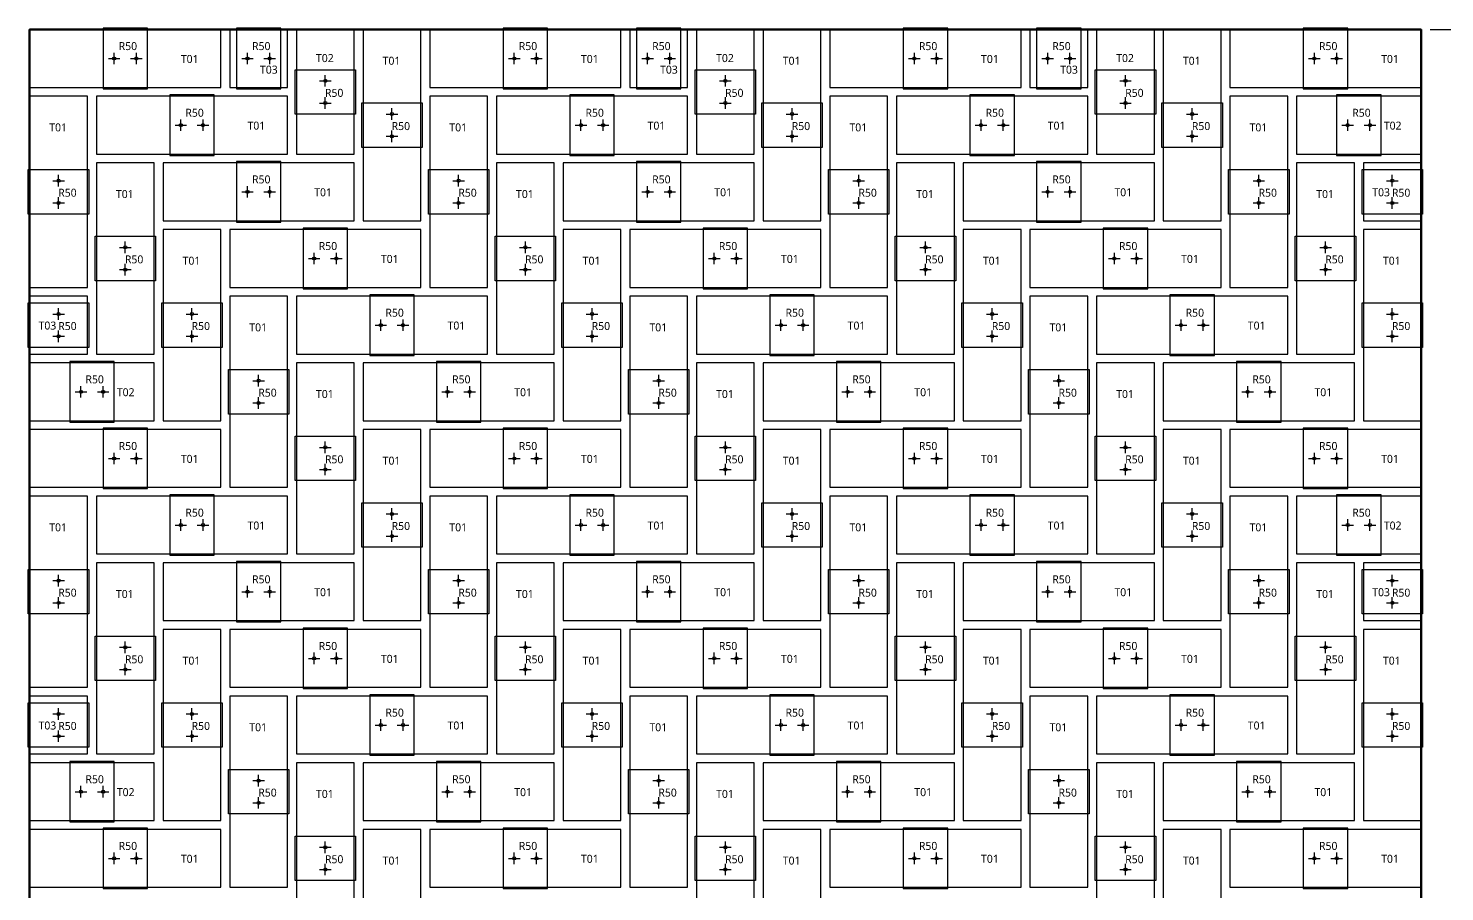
# Model space of a CAD drawing. Header units: millimetres. Extents: x -190 to 8130, y -7782 to 208.
# Drawn here: x 2571 to 4164, y -4524 to -3553 of the extents above; entities that cross this region are included whole.
import ezdxf
from ezdxf.enums import TextEntityAlignment as Align

# ---------------------------------------------------------------- set-up
doc = ezdxf.new("R2010")
doc.units = ezdxf.units.MM
for name, color, linetype in [('BOARD', 7, 'Continuous'), ('DIM', 8, 'Continuous'), ('P5_CLIP', 4, 'Continuous'), ('P5_HOLE', 1, 'Continuous'), ('P5_SLIP', 7, 'Continuous'), ('P5_TXT_B', 7, 'Continuous'), ('P5_TXT_C', 4, 'Continuous')]:
    doc.layers.add(name, color=color, linetype=linetype)
doc.styles.add('CN', font='msyh.ttc')
doc.dimstyles.new('MM', dxfattribs={"dimtxt": 34, "dimasz": 20, "dimexe": 12, "dimexo": 10, "dimgap": 8, "dimtad": 1, "dimdec": 1, "dimdsep": 46, "dimtxsty": 'CN', "dimcen": 2.5, "dimazin": 3, "dimtfac": 1, "dimtmove": 0, "dimatfit": 3})

msp = doc.modelspace()

# ---------------------------------------------------------------- linework, layer by layer
at = {"layer": 'BOARD', "lineweight": 50}
msp.add_lwpolyline([(2572.5, -4969.5), (4137.5, -4969.5), (4137.5, -3554.5), (2572.5, -3554.5)], close=True, dxfattribs=at)
at = {"layer": 'P5_CLIP'}
for points in [[(2655, -3621), (2705, -3621), (2705, -3553), (2655, -3553)], [(2805, -3621), (2855, -3621), (2855, -3553), (2805, -3553)], [(3105, -3621), (3155, -3621), (3155, -3553), (3105, -3553)], [(3255, -3621), (3305, -3621), (3305, -3553), (3255, -3553)], [(3555, -3621), (3605, -3621), (3605, -3553), (3555, -3553)], [(3705, -3621), (3755, -3621), (3755, -3553), (3705, -3553)], [(4005, -3621), (4055, -3621), (4055, -3553), (4005, -3553)], [(2871, -3649.62), (2871, -3599.62), (2939, -3599.62), (2939, -3649.62)], [(3321, -3649.62), (3321, -3599.62), (3389, -3599.62), (3389, -3649.62)], [(3771, -3649.62), (3771, -3599.62), (3839, -3599.62), (3839, -3649.62)], [(2730, -3696), (2780, -3696), (2780, -3628), (2730, -3628)], [(3180, -3696), (3230, -3696), (3230, -3628), (3180, -3628)], [(3630, -3696), (3680, -3696), (3680, -3628), (3630, -3628)], [(4042.38, -3696), (4092.38, -3696), (4092.38, -3628), (4042.38, -3628)], [(2946, -3687), (2946, -3637), (3014, -3637), (3014, -3687)], [(3396, -3687), (3396, -3637), (3464, -3637), (3464, -3687)], [(3846, -3687), (3846, -3637), (3914, -3637), (3914, -3687)], [(2805, -3771), (2855, -3771), (2855, -3703), (2805, -3703)], [(3255, -3771), (3305, -3771), (3305, -3703), (3255, -3703)], [(3705, -3771), (3755, -3771), (3755, -3703), (3705, -3703)], [(2571, -3762), (2571, -3712), (2639, -3712), (2639, -3762)], [(3021, -3762), (3021, -3712), (3089, -3712), (3089, -3762)], [(3471, -3762), (3471, -3712), (3539, -3712), (3539, -3762)], [(3921, -3762), (3921, -3712), (3989, -3712), (3989, -3762)], [(4071, -3762), (4071, -3712), (4139, -3712), (4139, -3762)], [(2646, -3837), (2646, -3787), (2714, -3787), (2714, -3837)], [(2880, -3846), (2930, -3846), (2930, -3778), (2880, -3778)], [(3096, -3837), (3096, -3787), (3164, -3787), (3164, -3837)], [(3330, -3846), (3380, -3846), (3380, -3778), (3330, -3778)], [(3546, -3837), (3546, -3787), (3614, -3787), (3614, -3837)], [(3780, -3846), (3830, -3846), (3830, -3778), (3780, -3778)], [(3996, -3837), (3996, -3787), (4064, -3787), (4064, -3837)], [(2955, -3921), (3005, -3921), (3005, -3853), (2955, -3853)], [(3405, -3921), (3455, -3921), (3455, -3853), (3405, -3853)], [(3855, -3921), (3905, -3921), (3905, -3853), (3855, -3853)], [(2571, -3912), (2571, -3862), (2639, -3862), (2639, -3912)], [(2721, -3912), (2721, -3862), (2789, -3862), (2789, -3912)], [(3171, -3912), (3171, -3862), (3239, -3862), (3239, -3912)], [(3621, -3912), (3621, -3862), (3689, -3862), (3689, -3912)], [(4071, -3912), (4071, -3862), (4139, -3862), (4139, -3912)], [(2617.62, -3996), (2667.62, -3996), (2667.62, -3928), (2617.62, -3928)], [(3030, -3996), (3080, -3996), (3080, -3928), (3030, -3928)], [(3480, -3996), (3530, -3996), (3530, -3928), (3480, -3928)], [(3930, -3996), (3980, -3996), (3980, -3928), (3930, -3928)], [(2796, -3987), (2796, -3937), (2864, -3937), (2864, -3987)], [(3246, -3987), (3246, -3937), (3314, -3937), (3314, -3987)], [(3696, -3987), (3696, -3937), (3764, -3937), (3764, -3987)], [(2655, -4071), (2705, -4071), (2705, -4003), (2655, -4003)], [(2871, -4062), (2871, -4012), (2939, -4012), (2939, -4062)], [(3105, -4071), (3155, -4071), (3155, -4003), (3105, -4003)], [(3321, -4062), (3321, -4012), (3389, -4012), (3389, -4062)], [(3555, -4071), (3605, -4071), (3605, -4003), (3555, -4003)], [(3771, -4062), (3771, -4012), (3839, -4012), (3839, -4062)], [(4005, -4071), (4055, -4071), (4055, -4003), (4005, -4003)], [(2730, -4146), (2780, -4146), (2780, -4078), (2730, -4078)], [(3180, -4146), (3230, -4146), (3230, -4078), (3180, -4078)], [(3630, -4146), (3680, -4146), (3680, -4078), (3630, -4078)], [(4042.38, -4146), (4092.38, -4146), (4092.38, -4078), (4042.38, -4078)], [(2946, -4137), (2946, -4087), (3014, -4087), (3014, -4137)], [(3396, -4137), (3396, -4087), (3464, -4087), (3464, -4137)], [(3846, -4137), (3846, -4087), (3914, -4087), (3914, -4137)], [(2805, -4221), (2855, -4221), (2855, -4153), (2805, -4153)], [(3255, -4221), (3305, -4221), (3305, -4153), (3255, -4153)], [(3705, -4221), (3755, -4221), (3755, -4153), (3705, -4153)], [(2571, -4212), (2571, -4162), (2639, -4162), (2639, -4212)], [(3021, -4212), (3021, -4162), (3089, -4162), (3089, -4212)], [(3471, -4212), (3471, -4162), (3539, -4162), (3539, -4212)], [(3921, -4212), (3921, -4162), (3989, -4162), (3989, -4212)], [(4071, -4212), (4071, -4162), (4139, -4162), (4139, -4212)], [(2646, -4287), (2646, -4237), (2714, -4237), (2714, -4287)], [(2880, -4296), (2930, -4296), (2930, -4228), (2880, -4228)], [(3096, -4287), (3096, -4237), (3164, -4237), (3164, -4287)], [(3330, -4296), (3380, -4296), (3380, -4228), (3330, -4228)], [(3546, -4287), (3546, -4237), (3614, -4237), (3614, -4287)], [(3780, -4296), (3830, -4296), (3830, -4228), (3780, -4228)], [(3996, -4287), (3996, -4237), (4064, -4237), (4064, -4287)], [(2571, -4362), (2571, -4312), (2639, -4312), (2639, -4362)], [(2721, -4362), (2721, -4312), (2789, -4312), (2789, -4362)], [(2955, -4371), (3005, -4371), (3005, -4303), (2955, -4303)], [(3171, -4362), (3171, -4312), (3239, -4312), (3239, -4362)], [(3405, -4371), (3455, -4371), (3455, -4303), (3405, -4303)], [(3621, -4362), (3621, -4312), (3689, -4312), (3689, -4362)], [(3855, -4371), (3905, -4371), (3905, -4303), (3855, -4303)], [(4071, -4362), (4071, -4312), (4139, -4312), (4139, -4362)], [(2617.62, -4446), (2667.62, -4446), (2667.62, -4378), (2617.62, -4378)], [(3030, -4446), (3080, -4446), (3080, -4378), (3030, -4378)], [(3480, -4446), (3530, -4446), (3530, -4378), (3480, -4378)], [(3930, -4446), (3980, -4446), (3980, -4378), (3930, -4378)], [(2796, -4437), (2796, -4387), (2864, -4387), (2864, -4437)], [(3246, -4437), (3246, -4387), (3314, -4387), (3314, -4437)], [(3696, -4437), (3696, -4387), (3764, -4387), (3764, -4437)], [(2655, -4521), (2705, -4521), (2705, -4453), (2655, -4453)], [(3105, -4521), (3155, -4521), (3155, -4453), (3105, -4453)], [(3555, -4521), (3605, -4521), (3605, -4453), (3555, -4453)], [(4005, -4521), (4055, -4521), (4055, -4453), (4005, -4453)], [(2871, -4512), (2871, -4462), (2939, -4462), (2939, -4512)], [(3321, -4512), (3321, -4462), (3389, -4462), (3389, -4512)], [(3771, -4512), (3771, -4462), (3839, -4462), (3839, -4512)]]:
    msp.add_lwpolyline(points, close=True, dxfattribs=at)
at = {"layer": 'P5_HOLE'}
for p, q in [((2667.5, -3593.5), (2667.5, -3580.5)), ((2692.5, -3593.5), (2692.5, -3580.5)), ((2817.5, -3593.5), (2817.5, -3580.5)), ((2842.5, -3593.5), (2842.5, -3580.5)), ((3117.5, -3593.5), (3117.5, -3580.5)), ((3142.5, -3593.5), (3142.5, -3580.5)), ((3267.5, -3593.5), (3267.5, -3580.5)), ((3292.5, -3593.5), (3292.5, -3580.5)), ((3567.5, -3593.5), (3567.5, -3580.5)), ((3592.5, -3593.5), (3592.5, -3580.5)), ((3717.5, -3593.5), (3717.5, -3580.5)), ((3742.5, -3593.5), (3742.5, -3580.5)), ((4017.5, -3593.5), (4017.5, -3580.5)), ((4042.5, -3593.5), (4042.5, -3580.5)), ((2661, -3587), (2674, -3587)), ((2686, -3587), (2699, -3587)), ((2811, -3587), (2824, -3587)), ((2836, -3587), (2849, -3587)), ((3111, -3587), (3124, -3587)), ((3136, -3587), (3149, -3587)), ((3261, -3587), (3274, -3587)), ((3286, -3587), (3299, -3587)), ((3561, -3587), (3574, -3587)), ((3586, -3587), (3599, -3587)), ((3711, -3587), (3724, -3587)), ((3736, -3587), (3749, -3587)), ((4011, -3587), (4024, -3587)), ((4036, -3587), (4049, -3587)), ((2898.5, -3612.12), (2911.5, -3612.12)), ((2905, -3618.62), (2905, -3605.62)), ((3348.5, -3612.12), (3361.5, -3612.12)), ((3355, -3618.62), (3355, -3605.62)), ((3798.5, -3612.12), (3811.5, -3612.12)), ((3805, -3618.62), (3805, -3605.62)), ((2905, -3643.62), (2905, -3630.62)), ((3355, -3643.62), (3355, -3630.62)), ((3805, -3643.62), (3805, -3630.62)), ((2898.5, -3637.12), (2911.5, -3637.12)), ((2980, -3656), (2980, -3643)), ((3348.5, -3637.12), (3361.5, -3637.12)), ((3430, -3656), (3430, -3643)), ((3798.5, -3637.12), (3811.5, -3637.12)), ((3880, -3656), (3880, -3643)), ((2736, -3662), (2749, -3662)), ((2742.5, -3668.5), (2742.5, -3655.5)), ((2761, -3662), (2774, -3662)), ((2767.5, -3668.5), (2767.5, -3655.5)), ((2973.5, -3649.5), (2986.5, -3649.5)), ((3186, -3662), (3199, -3662)), ((3192.5, -3668.5), (3192.5, -3655.5)), ((3211, -3662), (3224, -3662)), ((3217.5, -3668.5), (3217.5, -3655.5)), ((3423.5, -3649.5), (3436.5, -3649.5)), ((3636, -3662), (3649, -3662)), ((3642.5, -3668.5), (3642.5, -3655.5)), ((3661, -3662), (3674, -3662)), ((3667.5, -3668.5), (3667.5, -3655.5)), ((3873.5, -3649.5), (3886.5, -3649.5)), ((4048.38, -3662), (4061.38, -3662)), ((4054.88, -3668.5), (4054.88, -3655.5)), ((4073.38, -3662), (4086.38, -3662)), ((4079.88, -3668.5), (4079.88, -3655.5)), ((2973.5, -3674.5), (2986.5, -3674.5)), ((2980, -3681), (2980, -3668)), ((3423.5, -3674.5), (3436.5, -3674.5)), ((3430, -3681), (3430, -3668)), ((3873.5, -3674.5), (3886.5, -3674.5)), ((3880, -3681), (3880, -3668)), ((2598.5, -3724.5), (2611.5, -3724.5)), ((2605, -3731), (2605, -3718)), ((3048.5, -3724.5), (3061.5, -3724.5)), ((3055, -3731), (3055, -3718)), ((3498.5, -3724.5), (3511.5, -3724.5)), ((3505, -3731), (3505, -3718)), ((3948.5, -3724.5), (3961.5, -3724.5)), ((3955, -3731), (3955, -3718)), ((4098.5, -3724.5), (4111.5, -3724.5)), ((4105, -3731), (4105, -3718)), ((2605, -3756), (2605, -3743)), ((2811, -3737), (2824, -3737)), ((2817.5, -3743.5), (2817.5, -3730.5)), ((2836, -3737), (2849, -3737)), ((2842.5, -3743.5), (2842.5, -3730.5)), ((3055, -3756), (3055, -3743)), ((3261, -3737), (3274, -3737)), ((3267.5, -3743.5), (3267.5, -3730.5)), ((3286, -3737), (3299, -3737)), ((3292.5, -3743.5), (3292.5, -3730.5)), ((3505, -3756), (3505, -3743)), ((3711, -3737), (3724, -3737)), ((3717.5, -3743.5), (3717.5, -3730.5)), ((3736, -3737), (3749, -3737)), ((3742.5, -3743.5), (3742.5, -3730.5)), ((3955, -3756), (3955, -3743)), ((4105, -3756), (4105, -3743)), ((2598.5, -3749.5), (2611.5, -3749.5)), ((3048.5, -3749.5), (3061.5, -3749.5)), ((3498.5, -3749.5), (3511.5, -3749.5)), ((3948.5, -3749.5), (3961.5, -3749.5)), ((4098.5, -3749.5), (4111.5, -3749.5)), ((2673.5, -3799.5), (2686.5, -3799.5)), ((2680, -3806), (2680, -3793)), ((2892.5, -3818.5), (2892.5, -3805.5)), ((2917.5, -3818.5), (2917.5, -3805.5)), ((3123.5, -3799.5), (3136.5, -3799.5)), ((3130, -3806), (3130, -3793)), ((3342.5, -3818.5), (3342.5, -3805.5)), ((3367.5, -3818.5), (3367.5, -3805.5)), ((3573.5, -3799.5), (3586.5, -3799.5)), ((3580, -3806), (3580, -3793)), ((3792.5, -3818.5), (3792.5, -3805.5)), ((3817.5, -3818.5), (3817.5, -3805.5)), ((4023.5, -3799.5), (4036.5, -3799.5)), ((4030, -3806), (4030, -3793)), ((2680, -3831), (2680, -3818)), ((2886, -3812), (2899, -3812)), ((2911, -3812), (2924, -3812)), ((3130, -3831), (3130, -3818)), ((3336, -3812), (3349, -3812)), ((3361, -3812), (3374, -3812)), ((3580, -3831), (3580, -3818)), ((3786, -3812), (3799, -3812)), ((3811, -3812), (3824, -3812)), ((4030, -3831), (4030, -3818)), ((2673.5, -3824.5), (2686.5, -3824.5)), ((3123.5, -3824.5), (3136.5, -3824.5)), ((3573.5, -3824.5), (3586.5, -3824.5)), ((4023.5, -3824.5), (4036.5, -3824.5)), ((2605, -3881), (2605, -3868)), ((2755, -3881), (2755, -3868)), ((3205, -3881), (3205, -3868)), ((3655, -3881), (3655, -3868)), ((4105, -3881), (4105, -3868)), ((2598.5, -3874.5), (2611.5, -3874.5)), ((2748.5, -3874.5), (2761.5, -3874.5)), ((2967.5, -3893.5), (2967.5, -3880.5)), ((2992.5, -3893.5), (2992.5, -3880.5)), ((3198.5, -3874.5), (3211.5, -3874.5)), ((3417.5, -3893.5), (3417.5, -3880.5)), ((3442.5, -3893.5), (3442.5, -3880.5)), ((3648.5, -3874.5), (3661.5, -3874.5)), ((3867.5, -3893.5), (3867.5, -3880.5)), ((3892.5, -3893.5), (3892.5, -3880.5)), ((4098.5, -3874.5), (4111.5, -3874.5)), ((2598.5, -3899.5), (2611.5, -3899.5)), ((2605, -3906), (2605, -3893)), ((2748.5, -3899.5), (2761.5, -3899.5)), ((2755, -3906), (2755, -3893)), ((2961, -3887), (2974, -3887)), ((2986, -3887), (2999, -3887)), ((3198.5, -3899.5), (3211.5, -3899.5)), ((3205, -3906), (3205, -3893)), ((3411, -3887), (3424, -3887)), ((3436, -3887), (3449, -3887)), ((3648.5, -3899.5), (3661.5, -3899.5)), ((3655, -3906), (3655, -3893)), ((3861, -3887), (3874, -3887)), ((3886, -3887), (3899, -3887)), ((4098.5, -3899.5), (4111.5, -3899.5)), ((4105, -3906), (4105, -3893)), ((2823.5, -3949.5), (2836.5, -3949.5)), ((2830, -3956), (2830, -3943)), ((3273.5, -3949.5), (3286.5, -3949.5)), ((3280, -3956), (3280, -3943)), ((3723.5, -3949.5), (3736.5, -3949.5)), ((3730, -3956), (3730, -3943)), ((2623.62, -3962), (2636.62, -3962)), ((2630.12, -3968.5), (2630.12, -3955.5)), ((2648.62, -3962), (2661.62, -3962)), ((2655.12, -3968.5), (2655.12, -3955.5)), ((3036, -3962), (3049, -3962)), ((3042.5, -3968.5), (3042.5, -3955.5)), ((3061, -3962), (3074, -3962)), ((3067.5, -3968.5), (3067.5, -3955.5)), ((3486, -3962), (3499, -3962)), ((3492.5, -3968.5), (3492.5, -3955.5)), ((3511, -3962), (3524, -3962)), ((3517.5, -3968.5), (3517.5, -3955.5)), ((3936, -3962), (3949, -3962)), ((3942.5, -3968.5), (3942.5, -3955.5)), ((3961, -3962), (3974, -3962)), ((3967.5, -3968.5), (3967.5, -3955.5)), ((2823.5, -3974.5), (2836.5, -3974.5)), ((2830, -3981), (2830, -3968)), ((3273.5, -3974.5), (3286.5, -3974.5)), ((3280, -3981), (3280, -3968)), ((3723.5, -3974.5), (3736.5, -3974.5)), ((3730, -3981), (3730, -3968)), ((2898.5, -4024.5), (2911.5, -4024.5)), ((2905, -4031), (2905, -4018)), ((3348.5, -4024.5), (3361.5, -4024.5)), ((3355, -4031), (3355, -4018)), ((3798.5, -4024.5), (3811.5, -4024.5)), ((3805, -4031), (3805, -4018)), ((2661, -4037), (2674, -4037)), ((2667.5, -4043.5), (2667.5, -4030.5)), ((2686, -4037), (2699, -4037)), ((2692.5, -4043.5), (2692.5, -4030.5)), ((2905, -4056), (2905, -4043)), ((3111, -4037), (3124, -4037)), ((3117.5, -4043.5), (3117.5, -4030.5)), ((3136, -4037), (3149, -4037)), ((3142.5, -4043.5), (3142.5, -4030.5)), ((3355, -4056), (3355, -4043)), ((3561, -4037), (3574, -4037)), ((3567.5, -4043.5), (3567.5, -4030.5)), ((3586, -4037), (3599, -4037)), ((3592.5, -4043.5), (3592.5, -4030.5)), ((3805, -4056), (3805, -4043)), ((4011, -4037), (4024, -4037)), ((4017.5, -4043.5), (4017.5, -4030.5)), ((4036, -4037), (4049, -4037)), ((4042.5, -4043.5), (4042.5, -4030.5)), ((2898.5, -4049.5), (2911.5, -4049.5)), ((3348.5, -4049.5), (3361.5, -4049.5)), ((3798.5, -4049.5), (3811.5, -4049.5)), ((2980, -4106), (2980, -4093)), ((3430, -4106), (3430, -4093)), ((3880, -4106), (3880, -4093)), ((2742.5, -4118.5), (2742.5, -4105.5)), ((2767.5, -4118.5), (2767.5, -4105.5)), ((2973.5, -4099.5), (2986.5, -4099.5)), ((3192.5, -4118.5), (3192.5, -4105.5)), ((3217.5, -4118.5), (3217.5, -4105.5)), ((3423.5, -4099.5), (3436.5, -4099.5)), ((3642.5, -4118.5), (3642.5, -4105.5)), ((3667.5, -4118.5), (3667.5, -4105.5)), ((3873.5, -4099.5), (3886.5, -4099.5)), ((4054.88, -4118.5), (4054.88, -4105.5)), ((4079.88, -4118.5), (4079.88, -4105.5)), ((2736, -4112), (2749, -4112)), ((2761, -4112), (2774, -4112)), ((2973.5, -4124.5), (2986.5, -4124.5)), ((2980, -4131), (2980, -4118)), ((3186, -4112), (3199, -4112)), ((3211, -4112), (3224, -4112)), ((3423.5, -4124.5), (3436.5, -4124.5)), ((3430, -4131), (3430, -4118)), ((3636, -4112), (3649, -4112)), ((3661, -4112), (3674, -4112)), ((3873.5, -4124.5), (3886.5, -4124.5)), ((3880, -4131), (3880, -4118)), ((4048.38, -4112), (4061.38, -4112)), ((4073.38, -4112), (4086.38, -4112)), ((2605, -4181), (2605, -4168)), ((3055, -4181), (3055, -4168)), ((3505, -4181), (3505, -4168)), ((3955, -4181), (3955, -4168)), ((4105, -4181), (4105, -4168)), ((2598.5, -4174.5), (2611.5, -4174.5)), ((2811, -4187), (2824, -4187)), ((2817.5, -4193.5), (2817.5, -4180.5)), ((2836, -4187), (2849, -4187)), ((2842.5, -4193.5), (2842.5, -4180.5)), ((3048.5, -4174.5), (3061.5, -4174.5)), ((3261, -4187), (3274, -4187)), ((3267.5, -4193.5), (3267.5, -4180.5)), ((3286, -4187), (3299, -4187)), ((3292.5, -4193.5), (3292.5, -4180.5)), ((3498.5, -4174.5), (3511.5, -4174.5)), ((3711, -4187), (3724, -4187)), ((3717.5, -4193.5), (3717.5, -4180.5)), ((3736, -4187), (3749, -4187)), ((3742.5, -4193.5), (3742.5, -4180.5)), ((3948.5, -4174.5), (3961.5, -4174.5)), ((4098.5, -4174.5), (4111.5, -4174.5)), ((2598.5, -4199.5), (2611.5, -4199.5)), ((2605, -4206), (2605, -4193)), ((3048.5, -4199.5), (3061.5, -4199.5)), ((3055, -4206), (3055, -4193)), ((3498.5, -4199.5), (3511.5, -4199.5)), ((3505, -4206), (3505, -4193)), ((3948.5, -4199.5), (3961.5, -4199.5)), ((3955, -4206), (3955, -4193)), ((4098.5, -4199.5), (4111.5, -4199.5)), ((4105, -4206), (4105, -4193)), ((2673.5, -4249.5), (2686.5, -4249.5)), ((2680, -4256), (2680, -4243)), ((3123.5, -4249.5), (3136.5, -4249.5)), ((3130, -4256), (3130, -4243)), ((3573.5, -4249.5), (3586.5, -4249.5)), ((3580, -4256), (3580, -4243)), ((4023.5, -4249.5), (4036.5, -4249.5)), ((4030, -4256), (4030, -4243)), ((2680, -4281), (2680, -4268)), ((2886, -4262), (2899, -4262)), ((2892.5, -4268.5), (2892.5, -4255.5)), ((2911, -4262), (2924, -4262)), ((2917.5, -4268.5), (2917.5, -4255.5)), ((3130, -4281), (3130, -4268)), ((3336, -4262), (3349, -4262)), ((3342.5, -4268.5), (3342.5, -4255.5)), ((3361, -4262), (3374, -4262)), ((3367.5, -4268.5), (3367.5, -4255.5)), ((3580, -4281), (3580, -4268)), ((3786, -4262), (3799, -4262)), ((3792.5, -4268.5), (3792.5, -4255.5)), ((3811, -4262), (3824, -4262)), ((3817.5, -4268.5), (3817.5, -4255.5)), ((4030, -4281), (4030, -4268)), ((2673.5, -4274.5), (2686.5, -4274.5)), ((3123.5, -4274.5), (3136.5, -4274.5)), ((3573.5, -4274.5), (3586.5, -4274.5)), ((4023.5, -4274.5), (4036.5, -4274.5)), ((2598.5, -4324.5), (2611.5, -4324.5)), ((2605, -4331), (2605, -4318)), ((2748.5, -4324.5), (2761.5, -4324.5)), ((2755, -4331), (2755, -4318)), ((2967.5, -4343.5), (2967.5, -4330.5)), ((2992.5, -4343.5), (2992.5, -4330.5)), ((3198.5, -4324.5), (3211.5, -4324.5)), ((3205, -4331), (3205, -4318)), ((3417.5, -4343.5), (3417.5, -4330.5)), ((3442.5, -4343.5), (3442.5, -4330.5)), ((3648.5, -4324.5), (3661.5, -4324.5)), ((3655, -4331), (3655, -4318)), ((3867.5, -4343.5), (3867.5, -4330.5)), ((3892.5, -4343.5), (3892.5, -4330.5)), ((4098.5, -4324.5), (4111.5, -4324.5)), ((4105, -4331), (4105, -4318)), ((2605, -4356), (2605, -4343)), ((2755, -4356), (2755, -4343)), ((2961, -4337), (2974, -4337)), ((2986, -4337), (2999, -4337)), ((3205, -4356), (3205, -4343)), ((3411, -4337), (3424, -4337)), ((3436, -4337), (3449, -4337)), ((3655, -4356), (3655, -4343)), ((3861, -4337), (3874, -4337)), ((3886, -4337), (3899, -4337)), ((4105, -4356), (4105, -4343)), ((2598.5, -4349.5), (2611.5, -4349.5)), ((2748.5, -4349.5), (2761.5, -4349.5)), ((3198.5, -4349.5), (3211.5, -4349.5)), ((3648.5, -4349.5), (3661.5, -4349.5)), ((4098.5, -4349.5), (4111.5, -4349.5)), ((2830, -4406), (2830, -4393)), ((3280, -4406), (3280, -4393)), ((3730, -4406), (3730, -4393)), ((2623.62, -4412), (2636.62, -4412)), ((2630.12, -4418.5), (2630.12, -4405.5)), ((2648.62, -4412), (2661.62, -4412)), ((2655.12, -4418.5), (2655.12, -4405.5)), ((2823.5, -4399.5), (2836.5, -4399.5)), ((3036, -4412), (3049, -4412)), ((3042.5, -4418.5), (3042.5, -4405.5)), ((3061, -4412), (3074, -4412)), ((3067.5, -4418.5), (3067.5, -4405.5)), ((3273.5, -4399.5), (3286.5, -4399.5)), ((3486, -4412), (3499, -4412)), ((3492.5, -4418.5), (3492.5, -4405.5)), ((3511, -4412), (3524, -4412)), ((3517.5, -4418.5), (3517.5, -4405.5)), ((3723.5, -4399.5), (3736.5, -4399.5)), ((3936, -4412), (3949, -4412)), ((3942.5, -4418.5), (3942.5, -4405.5)), ((3961, -4412), (3974, -4412)), ((3967.5, -4418.5), (3967.5, -4405.5)), ((2823.5, -4424.5), (2836.5, -4424.5)), ((2830, -4431), (2830, -4418)), ((3273.5, -4424.5), (3286.5, -4424.5)), ((3280, -4431), (3280, -4418)), ((3723.5, -4424.5), (3736.5, -4424.5)), ((3730, -4431), (3730, -4418)), ((2898.5, -4474.5), (2911.5, -4474.5)), ((2905, -4481), (2905, -4468)), ((3348.5, -4474.5), (3361.5, -4474.5)), ((3355, -4481), (3355, -4468)), ((3798.5, -4474.5), (3811.5, -4474.5)), ((3805, -4481), (3805, -4468)), ((2661, -4487), (2674, -4487)), ((2667.5, -4493.5), (2667.5, -4480.5)), ((2686, -4487), (2699, -4487)), ((2692.5, -4493.5), (2692.5, -4480.5)), ((3111, -4487), (3124, -4487)), ((3117.5, -4493.5), (3117.5, -4480.5)), ((3136, -4487), (3149, -4487)), ((3142.5, -4493.5), (3142.5, -4480.5)), ((3561, -4487), (3574, -4487)), ((3567.5, -4493.5), (3567.5, -4480.5)), ((3586, -4487), (3599, -4487)), ((3592.5, -4493.5), (3592.5, -4480.5)), ((4011, -4487), (4024, -4487)), ((4017.5, -4493.5), (4017.5, -4480.5)), ((4036, -4487), (4049, -4487)), ((4042.5, -4493.5), (4042.5, -4480.5)), ((2898.5, -4499.5), (2911.5, -4499.5)), ((2905, -4506), (2905, -4493)), ((3348.5, -4499.5), (3361.5, -4499.5)), ((3355, -4506), (3355, -4493)), ((3798.5, -4499.5), (3811.5, -4499.5)), ((3805, -4506), (3805, -4493))]:
    msp.add_line(p, q, dxfattribs=at)
for centre in [(2667.5, -3587), (2692.5, -3587), (2817.5, -3587), (2842.5, -3587), (3117.5, -3587), (3142.5, -3587), (3267.5, -3587), (3292.5, -3587), (3567.5, -3587), (3592.5, -3587), (3717.5, -3587), (3742.5, -3587), (4017.5, -3587), (4042.5, -3587), (2905, -3612.12), (3355, -3612.12), (3805, -3612.12), (2905, -3637.12), (2980, -3649.5), (3355, -3637.12), (3430, -3649.5), (3805, -3637.12), (3880, -3649.5), (2742.5, -3662), (2767.5, -3662), (3192.5, -3662), (3217.5, -3662), (3642.5, -3662), (3667.5, -3662), (4054.88, -3662), (4079.88, -3662), (2980, -3674.5), (3430, -3674.5), (3880, -3674.5), (2605, -3724.5), (3055, -3724.5), (3505, -3724.5), (3955, -3724.5), (4105, -3724.5), (2817.5, -3737), (2842.5, -3737), (3267.5, -3737), (3292.5, -3737), (3717.5, -3737), (3742.5, -3737), (2605, -3749.5), (3055, -3749.5), (3505, -3749.5), (3955, -3749.5), (4105, -3749.5), (2680, -3799.5), (3130, -3799.5), (3580, -3799.5), (4030, -3799.5), (2680, -3824.5), (2892.5, -3812), (2917.5, -3812), (3130, -3824.5), (3342.5, -3812), (3367.5, -3812), (3580, -3824.5), (3792.5, -3812), (3817.5, -3812), (4030, -3824.5), (2605, -3874.5), (2755, -3874.5), (2967.5, -3887), (2992.5, -3887), (3205, -3874.5), (3417.5, -3887), (3442.5, -3887), (3655, -3874.5), (3867.5, -3887), (3892.5, -3887), (4105, -3874.5), (2605, -3899.5), (2755, -3899.5), (3205, -3899.5), (3655, -3899.5), (4105, -3899.5), (2830, -3949.5), (3280, -3949.5), (3730, -3949.5), (2630.12, -3962), (2655.12, -3962), (3042.5, -3962), (3067.5, -3962), (3492.5, -3962), (3517.5, -3962), (3942.5, -3962), (3967.5, -3962), (2830, -3974.5), (3280, -3974.5), (3730, -3974.5), (2905, -4024.5), (3355, -4024.5), (3805, -4024.5), (2667.5, -4037), (2692.5, -4037), (3117.5, -4037), (3142.5, -4037), (3567.5, -4037), (3592.5, -4037), (4017.5, -4037), (4042.5, -4037), (2905, -4049.5), (3355, -4049.5), (3805, -4049.5), (2980, -4099.5), (3430, -4099.5), (3880, -4099.5), (2742.5, -4112), (2767.5, -4112), (2980, -4124.5), (3192.5, -4112), (3217.5, -4112), (3430, -4124.5), (3642.5, -4112), (3667.5, -4112), (3880, -4124.5), (4054.88, -4112), (4079.88, -4112), (2605, -4174.5), (3055, -4174.5), (3505, -4174.5), (3955, -4174.5), (4105, -4174.5), (2817.5, -4187), (2842.5, -4187), (3267.5, -4187), (3292.5, -4187), (3717.5, -4187), (3742.5, -4187), (2605, -4199.5), (3055, -4199.5), (3505, -4199.5), (3955, -4199.5), (4105, -4199.5), (2680, -4249.5), (3130, -4249.5), (3580, -4249.5), (4030, -4249.5), (2892.5, -4262), (2917.5, -4262), (3342.5, -4262), (3367.5, -4262), (3792.5, -4262), (3817.5, -4262), (2680, -4274.5), (3130, -4274.5), (3580, -4274.5), (4030, -4274.5), (2605, -4324.5), (2755, -4324.5), (3205, -4324.5), (3655, -4324.5), (4105, -4324.5), (2605, -4349.5), (2755, -4349.5), (2967.5, -4337), (2992.5, -4337), (3205, -4349.5), (3417.5, -4337), (3442.5, -4337), (3655, -4349.5), (3867.5, -4337), (3892.5, -4337), (4105, -4349.5), (2630.12, -4412), (2655.12, -4412), (2830, -4399.5), (3042.5, -4412), (3067.5, -4412), (3280, -4399.5), (3492.5, -4412), (3517.5, -4412), (3730, -4399.5), (3942.5, -4412), (3967.5, -4412), (2830, -4424.5), (3280, -4424.5), (3730, -4424.5), (2905, -4474.5), (3355, -4474.5), (3805, -4474.5), (2667.5, -4487), (2692.5, -4487), (3117.5, -4487), (3142.5, -4487), (3567.5, -4487), (3592.5, -4487), (4017.5, -4487), (4042.5, -4487), (2905, -4499.5), (3355, -4499.5), (3805, -4499.5)]:
    msp.add_circle(centre, 1.75, dxfattribs=at)
at = {"layer": 'P5_SLIP'}
for points in [[(2572.5, -3619.5), (2787.5, -3619.5), (2787.5, -3554.5), (2572.5, -3554.5)], [(2797.5, -3554.5), (2797.5, -3619.5), (2862.5, -3619.5), (2862.5, -3554.5)], [(2872.5, -3554.5), (2872.5, -3694.5), (2937.5, -3694.5), (2937.5, -3554.5)], [(2947.5, -3769.5), (3012.5, -3769.5), (3012.5, -3554.5), (2947.5, -3554.5)], [(3022.5, -3619.5), (3237.5, -3619.5), (3237.5, -3554.5), (3022.5, -3554.5)], [(3247.5, -3554.5), (3247.5, -3619.5), (3312.5, -3619.5), (3312.5, -3554.5)], [(3322.5, -3554.5), (3322.5, -3694.5), (3387.5, -3694.5), (3387.5, -3554.5)], [(3397.5, -3769.5), (3462.5, -3769.5), (3462.5, -3554.5), (3397.5, -3554.5)], [(3472.5, -3619.5), (3687.5, -3619.5), (3687.5, -3554.5), (3472.5, -3554.5)], [(3697.5, -3554.5), (3697.5, -3619.5), (3762.5, -3619.5), (3762.5, -3554.5)], [(3772.5, -3554.5), (3772.5, -3694.5), (3837.5, -3694.5), (3837.5, -3554.5)], [(3847.5, -3769.5), (3912.5, -3769.5), (3912.5, -3554.5), (3847.5, -3554.5)], [(3922.5, -3619.5), (4137.5, -3619.5), (4137.5, -3554.5), (3922.5, -3554.5)], [(2572.5, -3844.5), (2637.5, -3844.5), (2637.5, -3629.5), (2572.5, -3629.5)], [(2647.5, -3694.5), (2862.5, -3694.5), (2862.5, -3629.5), (2647.5, -3629.5)], [(3022.5, -3844.5), (3087.5, -3844.5), (3087.5, -3629.5), (3022.5, -3629.5)], [(3097.5, -3694.5), (3312.5, -3694.5), (3312.5, -3629.5), (3097.5, -3629.5)], [(3472.5, -3844.5), (3537.5, -3844.5), (3537.5, -3629.5), (3472.5, -3629.5)], [(3547.5, -3694.5), (3762.5, -3694.5), (3762.5, -3629.5), (3547.5, -3629.5)], [(3922.5, -3844.5), (3987.5, -3844.5), (3987.5, -3629.5), (3922.5, -3629.5)], [(3997.5, -3694.5), (4137.5, -3694.5), (4137.5, -3629.5), (3997.5, -3629.5)], [(2647.5, -3919.5), (2712.5, -3919.5), (2712.5, -3704.5), (2647.5, -3704.5)], [(2722.5, -3769.5), (2937.5, -3769.5), (2937.5, -3704.5), (2722.5, -3704.5)], [(3097.5, -3919.5), (3162.5, -3919.5), (3162.5, -3704.5), (3097.5, -3704.5)], [(3172.5, -3769.5), (3387.5, -3769.5), (3387.5, -3704.5), (3172.5, -3704.5)], [(3547.5, -3919.5), (3612.5, -3919.5), (3612.5, -3704.5), (3547.5, -3704.5)], [(3622.5, -3769.5), (3837.5, -3769.5), (3837.5, -3704.5), (3622.5, -3704.5)], [(3997.5, -3919.5), (4062.5, -3919.5), (4062.5, -3704.5), (3997.5, -3704.5)], [(4072.5, -3769.5), (4137.5, -3769.5), (4137.5, -3704.5), (4072.5, -3704.5)], [(2722.5, -3994.5), (2787.5, -3994.5), (2787.5, -3779.5), (2722.5, -3779.5)], [(2797.5, -3844.5), (3012.5, -3844.5), (3012.5, -3779.5), (2797.5, -3779.5)], [(3172.5, -3994.5), (3237.5, -3994.5), (3237.5, -3779.5), (3172.5, -3779.5)], [(3247.5, -3844.5), (3462.5, -3844.5), (3462.5, -3779.5), (3247.5, -3779.5)], [(3622.5, -3994.5), (3687.5, -3994.5), (3687.5, -3779.5), (3622.5, -3779.5)], [(3697.5, -3844.5), (3912.5, -3844.5), (3912.5, -3779.5), (3697.5, -3779.5)], [(4072.5, -3994.5), (4137.5, -3994.5), (4137.5, -3779.5), (4072.5, -3779.5)], [(2572.5, -3919.5), (2637.5, -3919.5), (2637.5, -3854.5), (2572.5, -3854.5)], [(2797.5, -4069.5), (2862.5, -4069.5), (2862.5, -3854.5), (2797.5, -3854.5)], [(2872.5, -3919.5), (3087.5, -3919.5), (3087.5, -3854.5), (2872.5, -3854.5)], [(3247.5, -4069.5), (3312.5, -4069.5), (3312.5, -3854.5), (3247.5, -3854.5)], [(3322.5, -3919.5), (3537.5, -3919.5), (3537.5, -3854.5), (3322.5, -3854.5)], [(3697.5, -4069.5), (3762.5, -4069.5), (3762.5, -3854.5), (3697.5, -3854.5)], [(3772.5, -3919.5), (3987.5, -3919.5), (3987.5, -3854.5), (3772.5, -3854.5)], [(2572.5, -3994.5), (2712.5, -3994.5), (2712.5, -3929.5), (2572.5, -3929.5)], [(2872.5, -4144.5), (2937.5, -4144.5), (2937.5, -3929.5), (2872.5, -3929.5)], [(2947.5, -3994.5), (3162.5, -3994.5), (3162.5, -3929.5), (2947.5, -3929.5)], [(3322.5, -4144.5), (3387.5, -4144.5), (3387.5, -3929.5), (3322.5, -3929.5)], [(3397.5, -3994.5), (3612.5, -3994.5), (3612.5, -3929.5), (3397.5, -3929.5)], [(3772.5, -4144.5), (3837.5, -4144.5), (3837.5, -3929.5), (3772.5, -3929.5)], [(3847.5, -3994.5), (4062.5, -3994.5), (4062.5, -3929.5), (3847.5, -3929.5)], [(2572.5, -4069.5), (2787.5, -4069.5), (2787.5, -4004.5), (2572.5, -4004.5)], [(2947.5, -4219.5), (3012.5, -4219.5), (3012.5, -4004.5), (2947.5, -4004.5)], [(3022.5, -4069.5), (3237.5, -4069.5), (3237.5, -4004.5), (3022.5, -4004.5)], [(3397.5, -4219.5), (3462.5, -4219.5), (3462.5, -4004.5), (3397.5, -4004.5)], [(3472.5, -4069.5), (3687.5, -4069.5), (3687.5, -4004.5), (3472.5, -4004.5)], [(3847.5, -4219.5), (3912.5, -4219.5), (3912.5, -4004.5), (3847.5, -4004.5)], [(3922.5, -4069.5), (4137.5, -4069.5), (4137.5, -4004.5), (3922.5, -4004.5)], [(2572.5, -4294.5), (2637.5, -4294.5), (2637.5, -4079.5), (2572.5, -4079.5)], [(2647.5, -4144.5), (2862.5, -4144.5), (2862.5, -4079.5), (2647.5, -4079.5)], [(3022.5, -4294.5), (3087.5, -4294.5), (3087.5, -4079.5), (3022.5, -4079.5)], [(3097.5, -4144.5), (3312.5, -4144.5), (3312.5, -4079.5), (3097.5, -4079.5)], [(3472.5, -4294.5), (3537.5, -4294.5), (3537.5, -4079.5), (3472.5, -4079.5)], [(3547.5, -4144.5), (3762.5, -4144.5), (3762.5, -4079.5), (3547.5, -4079.5)], [(3922.5, -4294.5), (3987.5, -4294.5), (3987.5, -4079.5), (3922.5, -4079.5)], [(3997.5, -4144.5), (4137.5, -4144.5), (4137.5, -4079.5), (3997.5, -4079.5)], [(2647.5, -4369.5), (2712.5, -4369.5), (2712.5, -4154.5), (2647.5, -4154.5)], [(2722.5, -4219.5), (2937.5, -4219.5), (2937.5, -4154.5), (2722.5, -4154.5)], [(3097.5, -4369.5), (3162.5, -4369.5), (3162.5, -4154.5), (3097.5, -4154.5)], [(3172.5, -4219.5), (3387.5, -4219.5), (3387.5, -4154.5), (3172.5, -4154.5)], [(3547.5, -4369.5), (3612.5, -4369.5), (3612.5, -4154.5), (3547.5, -4154.5)], [(3622.5, -4219.5), (3837.5, -4219.5), (3837.5, -4154.5), (3622.5, -4154.5)], [(3997.5, -4369.5), (4062.5, -4369.5), (4062.5, -4154.5), (3997.5, -4154.5)], [(4072.5, -4219.5), (4137.5, -4219.5), (4137.5, -4154.5), (4072.5, -4154.5)], [(2722.5, -4444.5), (2787.5, -4444.5), (2787.5, -4229.5), (2722.5, -4229.5)], [(2797.5, -4294.5), (3012.5, -4294.5), (3012.5, -4229.5), (2797.5, -4229.5)], [(3172.5, -4444.5), (3237.5, -4444.5), (3237.5, -4229.5), (3172.5, -4229.5)], [(3247.5, -4294.5), (3462.5, -4294.5), (3462.5, -4229.5), (3247.5, -4229.5)], [(3622.5, -4444.5), (3687.5, -4444.5), (3687.5, -4229.5), (3622.5, -4229.5)], [(3697.5, -4294.5), (3912.5, -4294.5), (3912.5, -4229.5), (3697.5, -4229.5)], [(4072.5, -4444.5), (4137.5, -4444.5), (4137.5, -4229.5), (4072.5, -4229.5)], [(2572.5, -4369.5), (2637.5, -4369.5), (2637.5, -4304.5), (2572.5, -4304.5)], [(2797.5, -4519.5), (2862.5, -4519.5), (2862.5, -4304.5), (2797.5, -4304.5)], [(2872.5, -4369.5), (3087.5, -4369.5), (3087.5, -4304.5), (2872.5, -4304.5)], [(3247.5, -4519.5), (3312.5, -4519.5), (3312.5, -4304.5), (3247.5, -4304.5)], [(3322.5, -4369.5), (3537.5, -4369.5), (3537.5, -4304.5), (3322.5, -4304.5)], [(3697.5, -4519.5), (3762.5, -4519.5), (3762.5, -4304.5), (3697.5, -4304.5)], [(3772.5, -4369.5), (3987.5, -4369.5), (3987.5, -4304.5), (3772.5, -4304.5)], [(2572.5, -4444.5), (2712.5, -4444.5), (2712.5, -4379.5), (2572.5, -4379.5)], [(2872.5, -4594.5), (2937.5, -4594.5), (2937.5, -4379.5), (2872.5, -4379.5)], [(2947.5, -4444.5), (3162.5, -4444.5), (3162.5, -4379.5), (2947.5, -4379.5)], [(3322.5, -4594.5), (3387.5, -4594.5), (3387.5, -4379.5), (3322.5, -4379.5)], [(3397.5, -4444.5), (3612.5, -4444.5), (3612.5, -4379.5), (3397.5, -4379.5)], [(3772.5, -4594.5), (3837.5, -4594.5), (3837.5, -4379.5), (3772.5, -4379.5)], [(3847.5, -4444.5), (4062.5, -4444.5), (4062.5, -4379.5), (3847.5, -4379.5)], [(2572.5, -4519.5), (2787.5, -4519.5), (2787.5, -4454.5), (2572.5, -4454.5)], [(2947.5, -4669.5), (3012.5, -4669.5), (3012.5, -4454.5), (2947.5, -4454.5)], [(3022.5, -4519.5), (3237.5, -4519.5), (3237.5, -4454.5), (3022.5, -4454.5)], [(3397.5, -4669.5), (3462.5, -4669.5), (3462.5, -4454.5), (3397.5, -4454.5)], [(3472.5, -4519.5), (3687.5, -4519.5), (3687.5, -4454.5), (3472.5, -4454.5)], [(3847.5, -4669.5), (3912.5, -4669.5), (3912.5, -4454.5), (3847.5, -4454.5)], [(3922.5, -4519.5), (4137.5, -4519.5), (4137.5, -4454.5), (3922.5, -4454.5)]]:
    msp.add_lwpolyline(points, close=True, dxfattribs=at)

# ---------------------------------------------------------------- texts
at = {"layer": 'P5_TXT_B', "style": 'CN'}
for s, p in [('T01', (2752.5, -3587.5)), ('T02', (2904.5, -3586.5)), ('T01', (3202.5, -3587.5)), ('T02', (3354.5, -3586.5)), ('T01', (3652.5, -3587.5)), ('T02', (3804.5, -3586.5)), ('T01', (4102.5, -3587.5)), ('T03', (2841.5, -3599.5)), ('T01', (2979.5, -3589.5)), ('T03', (3291.5, -3599.5)), ('T01', (3429.5, -3589.5)), ('T03', (3741.5, -3599.5)), ('T01', (3879.5, -3589.5)), ('T01', (2604.5, -3664.5)), ('T01', (2827.5, -3662.5)), ('T01', (3054.5, -3664.5)), ('T01', (3277.5, -3662.5)), ('T01', (3504.5, -3664.5)), ('T01', (3727.5, -3662.5)), ('T01', (3954.5, -3664.5)), ('T02', (4105.5, -3662.5)), ('T01', (2679.5, -3739.5)), ('T01', (2902.5, -3737.5)), ('T01', (3129.5, -3739.5)), ('T01', (3352.5, -3737.5)), ('T01', (3579.5, -3739.5)), ('T01', (3802.5, -3737.5)), ('T01', (4029.5, -3739.5)), ('T03', (4092.5, -3737.5)), ('T01', (2754.5, -3814.5)), ('T01', (2977.5, -3812.5)), ('T01', (3204.5, -3814.5)), ('T01', (3427.5, -3812.5)), ('T01', (3654.5, -3814.5)), ('T01', (3877.5, -3812.5)), ('T01', (4104.5, -3814.5)), ('T03', (2592.5, -3887.5)), ('T01', (2829.5, -3889.5)), ('T01', (3052.5, -3887.5)), ('T01', (3279.5, -3889.5)), ('T01', (3502.5, -3887.5)), ('T01', (3729.5, -3889.5)), ('T01', (3952.5, -3887.5)), ('T02', (2680.5, -3962.5)), ('T01', (2904.5, -3964.5)), ('T01', (3127.5, -3962.5)), ('T01', (3354.5, -3964.5)), ('T01', (3577.5, -3962.5)), ('T01', (3804.5, -3964.5)), ('T01', (4027.5, -3962.5)), ('T01', (2752.5, -4037.5)), ('T01', (2979.5, -4039.5)), ('T01', (3202.5, -4037.5)), ('T01', (3429.5, -4039.5)), ('T01', (3652.5, -4037.5)), ('T01', (3879.5, -4039.5)), ('T01', (4102.5, -4037.5)), ('T01', (2604.5, -4114.5)), ('T01', (2827.5, -4112.5)), ('T01', (3054.5, -4114.5)), ('T01', (3277.5, -4112.5)), ('T01', (3504.5, -4114.5)), ('T01', (3727.5, -4112.5)), ('T01', (3954.5, -4114.5)), ('T02', (4105.5, -4112.5)), ('T01', (2679.5, -4189.5)), ('T01', (2902.5, -4187.5)), ('T01', (3129.5, -4189.5)), ('T01', (3352.5, -4187.5)), ('T01', (3579.5, -4189.5)), ('T01', (3802.5, -4187.5)), ('T01', (4029.5, -4189.5)), ('T03', (4092.5, -4187.5)), ('T01', (2754.5, -4264.5)), ('T01', (2977.5, -4262.5)), ('T01', (3204.5, -4264.5)), ('T01', (3427.5, -4262.5)), ('T01', (3654.5, -4264.5)), ('T01', (3877.5, -4262.5)), ('T01', (4104.5, -4264.5)), ('T03', (2592.5, -4337.5)), ('T01', (3052.5, -4337.5)), ('T01', (3502.5, -4337.5)), ('T01', (3952.5, -4337.5)), ('T01', (2829.5, -4339.5)), ('T01', (3279.5, -4339.5)), ('T01', (3729.5, -4339.5)), ('T02', (2680.5, -4412.5)), ('T01', (2904.5, -4414.5)), ('T01', (3127.5, -4412.5)), ('T01', (3354.5, -4414.5)), ('T01', (3577.5, -4412.5)), ('T01', (3804.5, -4414.5)), ('T01', (4027.5, -4412.5)), ('T01', (2752.5, -4487.5)), ('T01', (2979.5, -4489.5)), ('T01', (3202.5, -4487.5)), ('T01', (3429.5, -4489.5)), ('T01', (3652.5, -4487.5)), ('T01', (3879.5, -4489.5)), ('T01', (4102.5, -4487.5))]:
    msp.add_text(s, height=9, dxfattribs=at).set_placement(p, align=Align.MIDDLE_CENTER)
at = {"layer": 'P5_TXT_C', "style": 'CN'}
for p in [(2683, -3573), (2833, -3573), (3133, -3573), (3283, -3573), (3583, -3573), (3733, -3573), (4033, -3573), (2915, -3625.62), (3365, -3625.62), (3815, -3625.62), (2758, -3648), (3208, -3648), (3658, -3648), (4070.38, -3648), (2990, -3663), (3440, -3663), (3890, -3663), (2833, -3723), (3283, -3723), (3733, -3723), (2615, -3738), (3065, -3738), (3515, -3738), (3965, -3738), (4115, -3738), (2908, -3798), (3358, -3798), (3808, -3798), (2690, -3813), (3140, -3813), (3590, -3813), (4040, -3813), (2983, -3873), (3433, -3873), (3883, -3873), (2615, -3888), (2765, -3888), (3215, -3888), (3665, -3888), (4115, -3888), (2645.62, -3948), (3058, -3948), (3508, -3948), (3958, -3948), (2840, -3963), (3290, -3963), (3740, -3963), (2683, -4023), (3133, -4023), (3583, -4023), (4033, -4023), (2915, -4038), (3365, -4038), (3815, -4038), (2758, -4098), (3208, -4098), (3658, -4098), (4070.38, -4098), (2990, -4113), (3440, -4113), (3890, -4113), (2833, -4173), (3283, -4173), (3733, -4173), (2615, -4188), (3065, -4188), (3515, -4188), (3965, -4188), (4115, -4188), (2908, -4248), (3358, -4248), (3808, -4248), (2690, -4263), (3140, -4263), (3590, -4263), (4040, -4263), (2983, -4323), (3433, -4323), (3883, -4323), (2615, -4338), (2765, -4338), (3215, -4338), (3665, -4338), (4115, -4338), (2645.62, -4398), (3058, -4398), (3508, -4398), (3958, -4398), (2840, -4413), (3290, -4413), (3740, -4413), (2683, -4473), (3133, -4473), (3583, -4473), (4033, -4473), (2915, -4488), (3365, -4488), (3815, -4488)]:
    msp.add_text('R50', height=9, dxfattribs=at).set_placement(p, align=Align.MIDDLE_CENTER)

# ---------------------------------------------------------------- dimensions: what is measured, and where the dimension line sits
at = {"layer": 'DIM'}
msp.add_linear_dim(base=(4327.5, -4969.5), p1=(4137.5, -4969.5), p2=(4137.5, -3554.5), angle=90, dimstyle='MM', dxfattribs=at).render()

doc.saveas('drawing.dxf')
